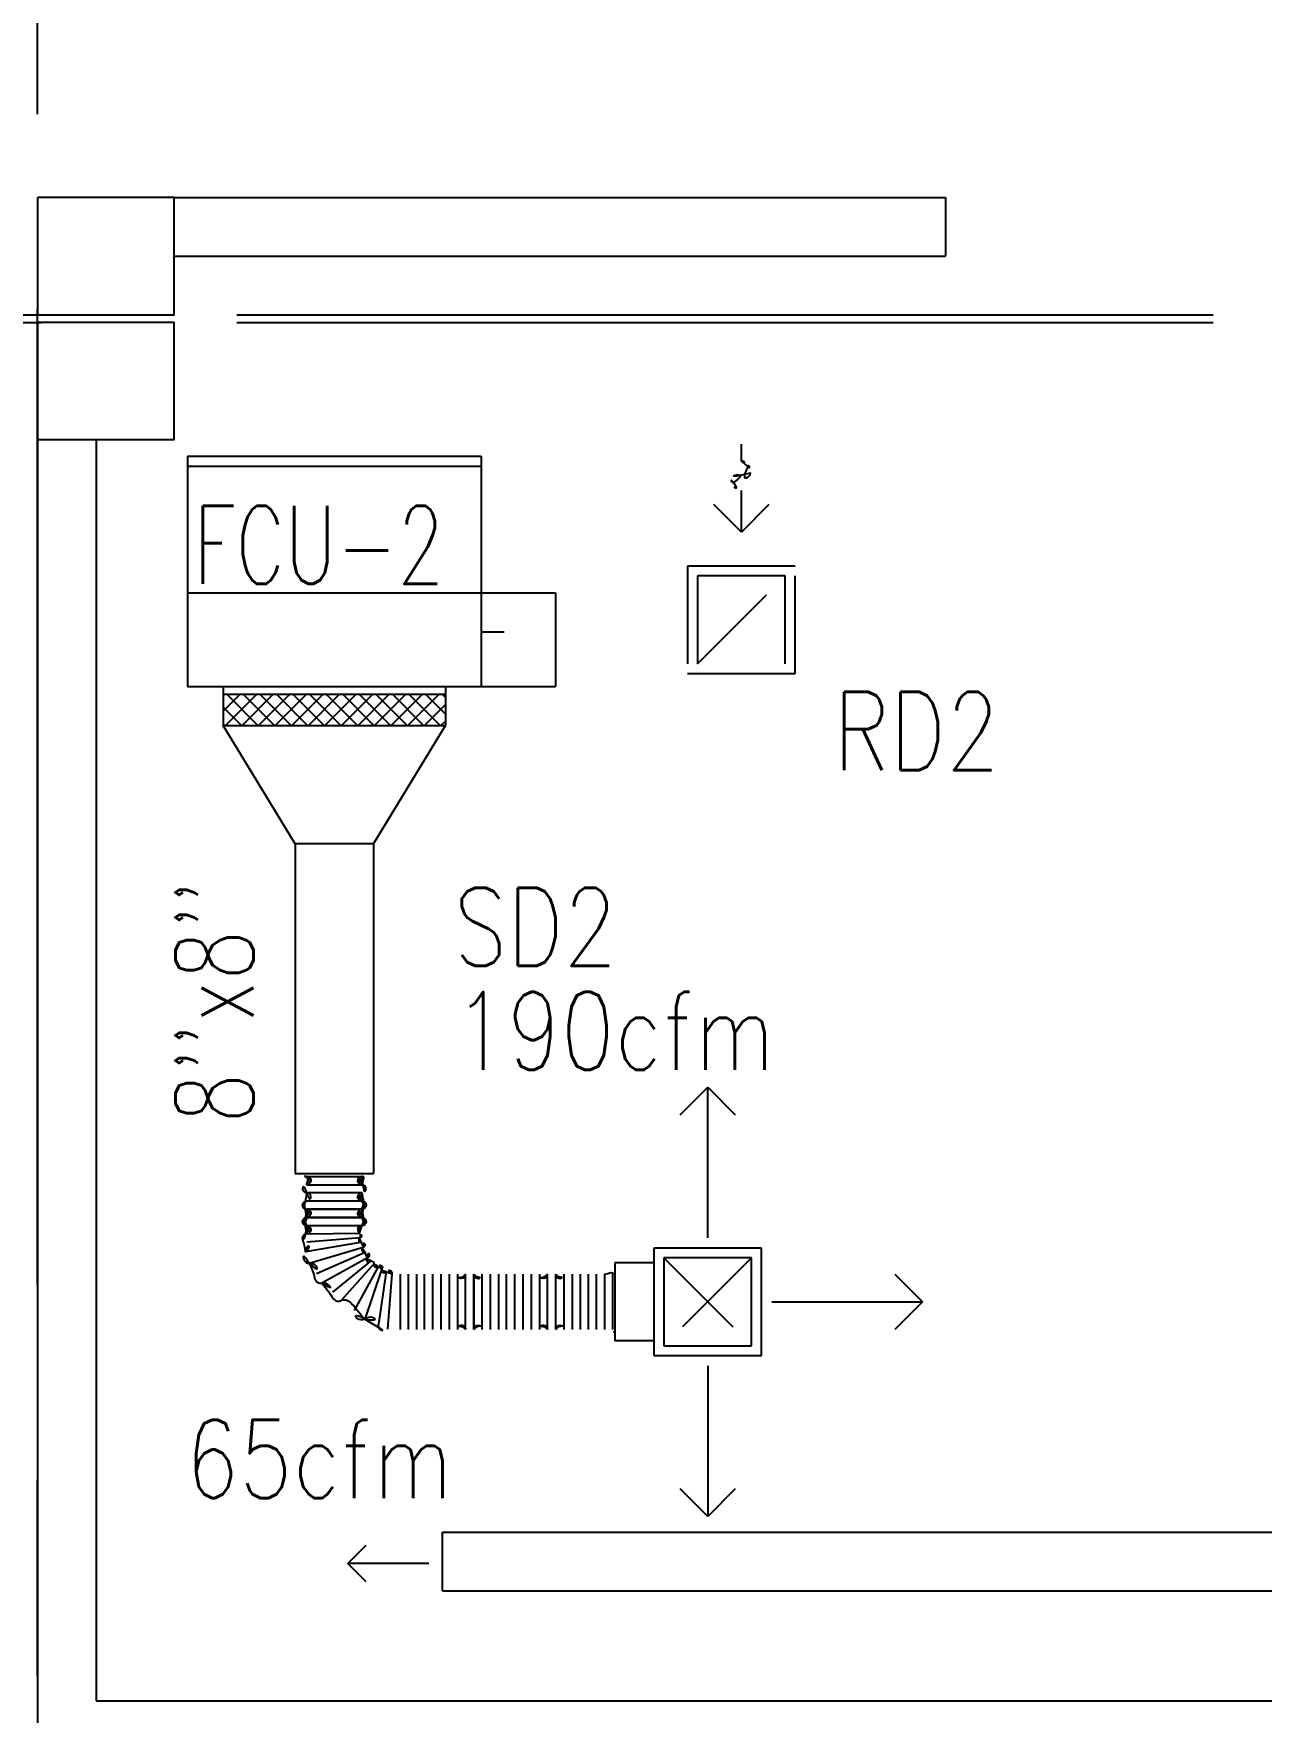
# Model space of a CAD drawing. Extents: x 417866200 to 417866302, y 43498034 to 43498122.
# Drawn here: x 417866252.414 to 417866255.557, y 43498064.477 to 43498068.777 of the extents above; entities that cross this region are included whole.
import ezdxf

# ---------------------------------------------------------------- set-up
doc = ezdxf.new("R2010")
doc.units = 0
doc.header["$MEASUREMENT"] = 0
doc.linetypes.add('CENTERX2', pattern=[4, 2.5, -0.5, 0.5, -0.5])
doc.linetypes.add('HIDDEN', pattern=[0.375, 0.25, -0.125])
doc.layers.get('0').update_dxf_attribs({"linetype": 'CONTINUOUS'})
for name, color, linetype in [('AXES', 11, 'CENTERX2'), ('COL', 7, 'CONTINUOUS'), ('DUCT', 6, 'CONTINUOUS'), ('FCU', 6, 'CONTINUOUS'), ('HAT', 11, 'CONTINUOUS'), ('M-AC-FLEX', 7, 'CONTINUOUS'), ('M-EGU.', 2, 'CONTINUOUS'), ('M-TEXT', 2, 'CONTINUOUS'), ('WALL', 9, 'CONTINUOUS')]:
    doc.layers.add(name, color=color, linetype=linetype)
doc.styles.add('ROMANS', font='ROMANS.shx', dxfattribs={"width": 0.6})

# ---------------------------------------------------------------- blocks, each defined once
blk = doc.blocks.new('C7')
at = {"layer": 'HAT'}
h = blk.add_hatch(dxfattribs=at)
h.set_pattern_fill('ANSI31', color=256, scale=300, style=0)
h.set_pattern_definition([(45, (-248876.1822811714, -51411.00533739352), (-26.51650429449553, 26.51650429449553), [])])
h.paths.add_polyline_path([(350.0000000000291, 299.9999999999709), (250.0000000001455, 299.9999999999709), (-5.820766091346741e-11, 300), (0, 0), (350, -7.275957614183426e-12)])
at = {"layer": 'COL'}
blk.add_lwpolyline([(-2.91038304567337e-11, 300), (-5.820766091346741e-11, 0), (350, 0), (350.0000000000291, 300)], close=True, dxfattribs=at)
blk = doc.blocks.new('*X57')
at = {"color": 0}
for p, q in [((23911.7016311791, -1650.208508714593), (23965.97302511345, -1595.937114780238)), ((23911.7016311791, -1597.1755001256), (23912.94001652446, -1595.937114780238)), ((23919.00603370244, -1695.937114780238), (24019.00603370244, -1595.937114780238)), ((24022.83373074547, -1695.937114780238), (23922.83373074547, -1595.937114780238)), ((23972.03904229144, -1695.937114780238), (24072.03904229143, -1595.937114780238)), ((24075.86673933447, -1695.937114780238), (23975.86673933446, -1595.937114780238)), ((24025.07205088043, -1695.937114780238), (24125.07205088042, -1595.937114780238)), ((24128.89974792346, -1695.937114780238), (24028.89974792345, -1595.937114780238)), ((24078.10505946942, -1695.937114780238), (24178.10505946941, -1595.937114780238)), ((24181.93275651245, -1695.937114780238), (24081.93275651244, -1595.937114780238)), ((24131.13806805841, -1695.937114780238), (24231.13806805841, -1595.937114780238)), ((24234.96576510144, -1695.937114780238), (24134.96576510143, -1595.937114780238)), ((24184.1710766474, -1695.937114780238), (24284.1710766474, -1595.937114780238)), ((24287.99877369043, -1695.937114780238), (24187.99877369043, -1595.937114780238)), ((24237.20408523639, -1695.937114780238), (24337.20408523639, -1595.937114780238)), ((24341.03178227942, -1695.937114780238), (24241.03178227942, -1595.937114780238)), ((24290.23709382538, -1695.937114780238), (24390.23709382538, -1595.937114780238)), ((24394.06479086841, -1695.937114780238), (24294.06479086841, -1595.937114780238)), ((24343.27010241437, -1695.937114780238), (24443.27010241437, -1595.937114780238)), ((24447.0977994574, -1695.937114780238), (24347.0977994574, -1595.937114780238)), ((24396.30311100336, -1695.937114780238), (24496.30311100336, -1595.937114780238)), ((24500.13080804639, -1695.937114780238), (24400.13080804639, -1595.937114780238)), ((24449.33611959235, -1695.937114780238), (24549.33611959235, -1595.937114780238)), ((24553.16381663538, -1695.937114780238), (24453.16381663538, -1595.937114780238)), ((24502.36912818134, -1695.937114780238), (24602.36912818134, -1595.937114780238)), ((24606.19682522438, -1695.937114780238), (24506.19682522438, -1595.937114780238)), ((24623.7016311791, -1660.408912145975), (24559.22983381337, -1595.937114780238)), ((24623.7016311791, -1607.375903556984), (24612.26284240236, -1595.937114780238)), ((23969.80072215648, -1695.937114780238), (23911.7016311791, -1637.838023802854)), ((24555.40213677034, -1695.937114780238), (24623.7016311791, -1627.637620371471)), ((23916.76771356749, -1695.937114780238), (23911.7016311791, -1690.871032391843)), ((24608.43514535933, -1695.937114780238), (24623.7016311791, -1680.670628960463))]:
    blk.add_line(p, q, dxfattribs=at)

msp = doc.modelspace()

# ---------------------------------------------------------------- linework, layer by layer
at = {"layer": 'AXES'}
for p, q in [((417866252.4239568, 43498033.5706288), (417866252.4239568, 43498110.93330392)), ((417866200.9339568, 43498068.05697241), (417866268.6239568, 43498068.05697241)), ((417866200.9339568, 43498068.03697241), (417866268.6239568, 43498068.03697241))]:
    msp.add_line(p, q, dxfattribs=at)
at = {"layer": 'DUCT'}
for p, q in [((417866253.0838575, 43498066.70158062), (417866252.8990576, 43498067.00492969)), ((417866253.2838576, 43498066.70158062), (417866253.4686576, 43498067.00492969)), ((417866253.2838576, 43498066.70158062), (417866253.0838575, 43498066.70158062)), ((417866253.0838575, 43498066.70158062), (417866253.0838575, 43498065.85706094)), ((417866253.2838576, 43498066.70158062), (417866253.2838575, 43498065.85706094)), ((417866253.0838575, 43498065.85706094), (417866253.2838575, 43498065.85706094)), ((417866253.4605438, 43498064.78845511), (417866253.4605438, 43498064.93845511)), ((417866253.4605438, 43498064.93845511), (417866260.2400377, 43498064.93845511)), ((417866253.2183796, 43498064.85839991), (417866253.2655196, 43498064.90553989)), ((417866253.4258334, 43498064.85839991), (417866253.2183796, 43498064.85839991)), ((417866253.2655196, 43498064.81125993), (417866253.2183796, 43498064.85839991)), ((417866253.4605438, 43498064.78845511), (417866258.9040488, 43498064.78845511))]:
    msp.add_line(p, q, dxfattribs=at)
at = {"layer": 'FCU', "color": 6}
for p, q in [((417866252.8078576, 43498067.69452969), (417866253.5598575, 43498067.69452969)), ((417866252.8078576, 43498067.69452969), (417866252.8078576, 43498067.10492969)), ((417866253.5598575, 43498067.69452969), (417866253.5598575, 43498067.10492969)), ((417866252.8078576, 43498067.34492969), (417866253.5598575, 43498067.34492969)), ((417866252.8078576, 43498067.10492969), (417866253.5598575, 43498067.10492969))]:
    msp.add_line(p, q, dxfattribs=at)
at = {"layer": 'FCU', "color": 3}
for p, q in [((417866252.8078576, 43498067.66892969), (417866253.5598575, 43498067.66892969)), ((417866253.5598575, 43498067.34492969), (417866253.7502576, 43498067.34492969)), ((417866253.7502576, 43498067.34492969), (417866253.7502576, 43498067.10492969)), ((417866253.5598575, 43498067.2449158), (417866253.6185367, 43498067.2449158)), ((417866252.8990576, 43498067.10492969), (417866252.8990576, 43498067.00492969)), ((417866252.8990576, 43498067.08492969), (417866253.4686576, 43498067.08492969)), ((417866253.4686576, 43498067.10492969), (417866253.4686576, 43498067.00492969)), ((417866253.5598575, 43498067.10492969), (417866253.7502576, 43498067.10492969)), ((417866252.8990576, 43498067.00492969), (417866253.4686576, 43498067.00492969))]:
    msp.add_line(p, q, dxfattribs=at)
at = {"layer": 'M-AC-FLEX', "color": 11}
for p, q in [((417866253.1130157, 43498065.84977932), (417866253.2543292, 43498065.84977932)), ((417866253.1130157, 43498065.82869662), (417866253.2543292, 43498065.82869662)), ((417866253.2545143, 43498065.80794889), (417866253.1132008, 43498065.80794889)), ((417866253.2545143, 43498065.78683264), (417866253.1132008, 43498065.78683264)), ((417866253.2545143, 43498065.78683252), (417866253.1132008, 43498065.78683252)), ((417866253.2545143, 43498065.76571638), (417866253.1132008, 43498065.76571638)), ((417866253.2545143, 43498065.76571626), (417866253.1132008, 43498065.76571626)), ((417866253.1132008, 43498065.76571622), (417866253.2545143, 43498065.76571622)), ((417866253.2545143, 43498065.74460001), (417866253.1132008, 43498065.74460001)), ((417866253.2545144, 43498065.74459995), (417866253.1132008, 43498065.74459995)), ((417866253.1132008, 43498065.74459987), (417866253.2545143, 43498065.74459987)), ((417866253.2545144, 43498065.72348364), (417866253.1132008, 43498065.72348364)), ((417866253.1132008, 43498065.70236734), (417866253.2485356, 43498065.70422328)), ((417866253.2504086, 43498065.69243149), (417866253.1132008, 43498065.68125102)), ((417866253.2548638, 43498065.6813351), (417866253.1096999, 43498065.65698989)), ((417866253.2576073, 43498065.66817981), (417866253.1198754, 43498065.62691262)), ((417866253.2624525, 43498065.65505644), (417866253.1383578, 43498065.60036328)), ((417866253.2688839, 43498065.64135499), (417866253.1522354, 43498065.57646395)), ((417866253.2764097, 43498065.6325309), (417866253.1792451, 43498065.55327661)), ((417866253.2864656, 43498065.62734431), (417866253.2009625, 43498065.53208973)), ((417866253.2970265, 43498065.62001169), (417866253.2346239, 43498065.50630388)), ((417866253.3054262, 43498065.61280455), (417866253.2618847, 43498065.4844558)), ((417866253.3169882, 43498065.6063797), (417866253.2971203, 43498065.47144783)), ((417866253.3309592, 43498065.59941395), (417866253.3201655, 43498065.45882174)), ((417866253.3520755, 43498065.59941395), (417866253.3520755, 43498065.45810041)), ((417866253.3731917, 43498065.59941395), (417866253.3731917, 43498065.45810041)), ((417866253.3943081, 43498065.59941395), (417866253.3943081, 43498065.45810041)), ((417866253.4150558, 43498065.45791528), (417866253.4150558, 43498065.59922884)), ((417866253.4361385, 43498065.45791528), (417866253.4361385, 43498065.59922884)), ((417866253.4568862, 43498065.59941395), (417866253.4568862, 43498065.45810041)), ((417866253.4780025, 43498065.59941395), (417866253.4780025, 43498065.45810041)), ((417866253.4780026, 43498065.59941395), (417866253.4780026, 43498065.45810041)), ((417866253.4991187, 43498065.59941395), (417866253.4991187, 43498065.45810041)), ((417866253.4991189, 43498065.59941395), (417866253.4991189, 43498065.45810041)), ((417866253.5198666, 43498065.45791528), (417866253.5198666, 43498065.59922884)), ((417866253.5406143, 43498065.59941395), (417866253.5406143, 43498065.45810041)), ((417866253.5409828, 43498065.45791528), (417866253.5409828, 43498065.59922884)), ((417866253.5617306, 43498065.59941395), (417866253.5617306, 43498065.45810041)), ((417866253.5617307, 43498065.59941395), (417866253.5617307, 43498065.45810041)), ((417866253.5828468, 43498065.59941395), (417866253.5828468, 43498065.45810041)), ((417866253.5828469, 43498065.59941395), (417866253.5828469, 43498065.45810041)), ((417866253.6039632, 43498065.59941395), (417866253.6039632, 43498065.45810041)), ((417866253.6247109, 43498065.45791528), (417866253.6247109, 43498065.59922884)), ((417866253.6247109, 43498065.45791528), (417866253.6247109, 43498065.59922884)), ((417866253.6457936, 43498065.45791528), (417866253.6457936, 43498065.59922884)), ((417866253.6457936, 43498065.45791528), (417866253.6457936, 43498065.59922884)), ((417866253.6665413, 43498065.59941395), (417866253.6665413, 43498065.45810041)), ((417866253.6876575, 43498065.59941395), (417866253.6876575, 43498065.45810041)), ((417866253.6876577, 43498065.59941395), (417866253.6876577, 43498065.45810041)), ((417866253.7087738, 43498065.59941395), (417866253.7087738, 43498065.45810041)), ((417866253.7087739, 43498065.59941395), (417866253.7087739, 43498065.45810041)), ((417866253.7295216, 43498065.45791528), (417866253.7295216, 43498065.59922884)), ((417866253.7506379, 43498065.45791528), (417866253.7506379, 43498065.59922884)), ((417866253.7713856, 43498065.59941395), (417866253.7713856, 43498065.45810041)), ((417866253.7713857, 43498065.59941395), (417866253.7713857, 43498065.45810041)), ((417866253.7925019, 43498065.59941395), (417866253.7925019, 43498065.45810041)), ((417866253.792502, 43498065.59941395), (417866253.792502, 43498065.45810041)), ((417866253.8136182, 43498065.59941395), (417866253.8136182, 43498065.45810041)), ((417866253.834366, 43498065.45791528), (417866253.834366, 43498065.59922884)), ((417866253.8554487, 43498065.45791528), (417866253.8554487, 43498065.59922884)), ((417866253.8761945, 43498065.45791528), (417866253.8761945, 43498065.59922884)), ((417866253.8972772, 43498065.45791528), (417866253.8972772, 43498065.59922884))]:
    msp.add_line(p, q, dxfattribs=at)
at = {"layer": 'M-AC-FLEX'}
for points in [[(417866253.1132008, 43498065.80794895, -0.9998379277357049), (417866253.1128306, 43498065.82869828)], [(417866253.1132008, 43498065.84975971, -0.3682764080200047), (417866253.1029354, 43498065.85706094, -0.3682764080200047)], [(417866253.1130493, 43498065.84981293, -0.9984073273170896), (417866253.1130157, 43498065.82869662, 0.008922227067377475), (417866253.1126454, 43498065.82869662)], [(417866253.1130493, 43498065.828663, 0.9984073273170896), (417866253.1130157, 43498065.84977932, -0.008922227067377475), (417866253.1126454, 43498065.84977932)], [(417866253.2542956, 43498065.84981293, 0.9984073273170896), (417866253.2543292, 43498065.82869662, -1.018005099723095), (417866253.2543292, 43498065.80795056)], [(417866253.2542956, 43498065.828663, -0.9981661208374292), (417866253.2543292, 43498065.84977932, 0.3698549349411748), (417866253.2645989, 43498065.85706094, 0.3698549349411748)], [(417866253.1132008, 43498065.80794895, -1), (417866253.1132008, 43498065.78683264, 0.9999999999999997), (417866253.1132008, 43498065.76571626)], [(417866253.1132008, 43498065.74460001, 1), (417866253.1132008, 43498065.76571626, -0.9999999999999997), (417866253.1132008, 43498065.78683264)], [(417866253.1128306, 43498065.80794895, 0.004461024754221227), (417866253.1130157, 43498065.80795056)], [(417866253.2545143, 43498065.78683264, -1), (417866253.2545143, 43498065.80794895)], [(417866253.2545143, 43498065.80794895, 1), (417866253.2545143, 43498065.78683264, -0.9999999999999997), (417866253.2545143, 43498065.76571626)], [(417866253.2545143, 43498065.74460001, -1), (417866253.2545143, 43498065.76571626, 0.9999999999999997), (417866253.2545143, 43498065.78683264)], [(417866253.2545143, 43498065.76571626, 1), (417866253.2545143, 43498065.78683264)], [(417866253.2545143, 43498065.78683264, -1), (417866253.2545143, 43498065.76571626)], [(417866253.1132008, 43498065.76571628, -1), (417866253.1132008, 43498065.7446, 0.9999999999999997), (417866253.1132008, 43498065.72348359)], [(417866253.1132008, 43498065.72348359, -1), (417866253.1132008, 43498065.7446)], [(417866253.113201, 43498065.70236735, 1), (417866253.113201, 43498065.72348364, -0.9999999999999997), (417866253.113201, 43498065.74459995)], [(417866253.113201, 43498065.74459995, 1), (417866253.113201, 43498065.72348364)], [(417866253.1128306, 43498065.74460001, -0.004461024754221227), (417866253.1130157, 43498065.74459834)], [(417866253.1132008, 43498065.74460001, 0.008838266450706346), (417866253.112834, 43498065.74460001, 0.008838266450706346)], [(417866253.1132008, 43498065.7446, 1), (417866253.1132008, 43498065.76571628)], [(417866253.2545143, 43498065.76571628, 1), (417866253.2545143, 43498065.7446, -0.9999999999999997), (417866253.2545143, 43498065.72348359)], [(417866253.2545143, 43498065.76571626, 1), (417866253.2545143, 43498065.74460001)], [(417866253.2485356, 43498065.70422328, -0.7366527042480485), (417866253.2545144, 43498065.72348364, 0.9999999999999997), (417866253.2545144, 43498065.74459995)], [(417866253.2545144, 43498065.74459995, -1), (417866253.2545144, 43498065.72348364)], [(417866253.113201, 43498065.72348364, -1), (417866253.113201, 43498065.70236735, 0.9999999999999997), (417866253.113201, 43498065.68125103)], [(417866253.1099584, 43498065.65703323, 0.5759394280693508), (417866253.113201, 43498065.68125103, -0.9999999999999997), (417866253.113201, 43498065.70236735)], [(417866253.113201, 43498065.72348364, -0.6067944643373333), (417866253.12185, 43498065.70687008, -0.6067944643373333)], [(417866253.2545144, 43498065.72348364, 0.6067944643373333), (417866253.2458654, 43498065.70687008, 0.6067944643373333)], [(417866253.2590568, 43498065.6690181, 0.7889296185133154), (417866253.2542043, 43498065.68130573, -1.030272386508582), (417866253.2504086, 43498065.69243149)], [(417866253.2504086, 43498065.69243149, 0.6358369232681167), (417866253.2485356, 43498065.70422328, 0.7241608813488177)], [(417866253.1198754, 43498065.62691262, -0.66504159873545), (417866253.1097, 43498065.65698989)], [(417866253.2688839, 43498065.64135499, 0.8502721617339409), (417866253.2652531, 43498065.65554486, -1.072461327911159), (417866253.2590568, 43498065.6690181)], [(417866253.1198754, 43498065.62691262, -0.6527634990281133), (417866253.1383578, 43498065.60036328, 0.7640765146034335), (417866253.1522355, 43498065.57646396, -0.4285672725861293), (417866253.1792451, 43498065.55327661, 0.6960926082544788), (417866253.2009625, 43498065.53208973)], [(417866253.2871121, 43498065.62852, 0.6981972938900255), (417866253.2764097, 43498065.63253091, -1.180405310186322), (417866253.2688839, 43498065.64135499)], [(417866253.3054262, 43498065.61280455, 1.125229476541332), (417866253.2970265, 43498065.62001169, -1.125109979971999), (417866253.2871121, 43498065.62852, -0.8939543854193712)], [(417866253.3309559, 43498065.59915216, 0.8795186256916419), (417866253.3169883, 43498065.6063797, -1.034976402134338), (417866253.3054262, 43498065.61280455)], [(417866253.3520755, 43498065.59941395, -1), (417866253.3731918, 43498065.59941395)], [(417866253.3943081, 43498065.59941395, -1), (417866253.3731918, 43498065.59941395, 0.9999999999999997), (417866253.3520755, 43498065.59941395)], [(417866253.4361721, 43498065.59919519, -0.9984073273170896), (417866253.4150558, 43498065.59922884, 1.018005099723095), (417866253.3943098, 43498065.59922884)], [(417866253.4150222, 43498065.59919519, 0.9984073273170896), (417866253.4361385, 43498065.59922884, -1.018005099723095), (417866253.4568846, 43498065.59922884)], [(417866253.4568862, 43498065.59941395, 1), (417866253.4780025, 43498065.59941395, -0.9999999999999997), (417866253.4991189, 43498065.59941395)], [(417866253.4991189, 43498065.59941395, 1), (417866253.4780025, 43498065.59941395)], [(417866253.4780025, 43498065.59941395, -1), (417866253.4991189, 43498065.59941395)], [(417866253.5202351, 43498065.59941395, -1), (417866253.4991189, 43498065.59941395, 0.9999999999999997), (417866253.4780025, 43498065.59941395)], [(417866253.5026407, 43498065.59104237, 0.6319346001468779), (417866253.5198666, 43498065.59922884, -1.018005099723095), (417866253.5406126, 43498065.59922884)], [(417866253.5582087, 43498065.59104237, -0.6319346001468779), (417866253.5409828, 43498065.59922884, 1.018005099723095), (417866253.5202368, 43498065.59922884)], [(417866253.5406143, 43498065.59941395, 1), (417866253.5617306, 43498065.59941395, -0.9999999999999997), (417866253.5828469, 43498065.59941395)], [(417866253.5617306, 43498065.59941395, -1), (417866253.5828469, 43498065.59941395)], [(417866253.6039633, 43498065.59941395, -1), (417866253.5828469, 43498065.59941395, 0.9999999999999997), (417866253.5617306, 43498065.59941395)], [(417866253.5828469, 43498065.59941395, 1), (417866253.5617306, 43498065.59941395)], [(417866253.6458272, 43498065.59919519, -0.9984073273170896), (417866253.6247109, 43498065.59922884, 1.018005099723095), (417866253.6039649, 43498065.59922884)], [(417866253.6246772, 43498065.59919519, 0.9984073273170896), (417866253.6457936, 43498065.59922884, -1.018005099723095), (417866253.6665396, 43498065.59922884)], [(417866253.6665412, 43498065.59941395, 1), (417866253.6876575, 43498065.59941395, -0.9999999999999997), (417866253.7087739, 43498065.59941395)], [(417866253.7087739, 43498065.59941395, 1), (417866253.6876575, 43498065.59941395)], [(417866253.6876575, 43498065.59941395, -1), (417866253.7087739, 43498065.59941395)], [(417866253.7298902, 43498065.59941395, -1), (417866253.7087739, 43498065.59941395, 0.9999999999999997), (417866253.6876575, 43498065.59941395)], [(417866253.7122958, 43498065.59104237, 0.6319346001468779), (417866253.7295216, 43498065.59922884, -1.018005099723095), (417866253.7502677, 43498065.59922884)], [(417866253.7678638, 43498065.59104237, -0.6319346001468779), (417866253.7506379, 43498065.59922884, 1.018005099723095), (417866253.7298918, 43498065.59922884)], [(417866253.7502694, 43498065.59941395, 1), (417866253.7713856, 43498065.59941395, -0.9999999999999997), (417866253.792502, 43498065.59941395)], [(417866253.7713856, 43498065.59941395, -1), (417866253.792502, 43498065.59941395)], [(417866253.8136183, 43498065.59941395, -1), (417866253.792502, 43498065.59941395, 0.9999999999999997), (417866253.7713856, 43498065.59941395)], [(417866253.792502, 43498065.59941395, 1), (417866253.7713856, 43498065.59941395)], [(417866253.8554823, 43498065.59919519, -0.9984073273170896), (417866253.834366, 43498065.59922884, 1.018005099723095), (417866253.8136199, 43498065.59922884)], [(417866253.8343323, 43498065.59919519, 0.9984073273170896), (417866253.8554487, 43498065.59922884, -1.018005099723095), (417866253.8761947, 43498065.59922884)], [(417866253.8973109, 43498065.59919519, -0.9984073273170896), (417866253.8761945, 43498065.59922884, 1.018005099723095), (417866253.8554485, 43498065.59922884)], [(417866253.8761609, 43498065.59919519, 0.9963644465409286), (417866253.8972772, 43498065.59922884, -0.265990838135264), (417866253.9022385, 43498065.60826535, -0.265990838135264)], [(417866253.3520755, 43498065.59941395, -0.9874952921248068), (417866253.3309559, 43498065.59915216, -0.6067944643373333)], [(417866253.3731918, 43498065.59941395, 1), (417866253.3943081, 43498065.59941395)], [(417866253.4780025, 43498065.59941395, -1), (417866253.4568862, 43498065.59941395)], [(417866253.4991189, 43498065.59941395, 1), (417866253.5202351, 43498065.59941395)], [(417866253.5199002, 43498065.59919519, -0.6322644670482122), (417866253.5026407, 43498065.59106984, -0.6322644670482122)], [(417866253.5617306, 43498065.59941395, -1), (417866253.5406143, 43498065.59941395)], [(417866253.5409492, 43498065.59919519, 0.6322644670482122), (417866253.5582087, 43498065.59106984, 0.6322644670482122)], [(417866253.5828469, 43498065.59941395, 1), (417866253.6039633, 43498065.59941395)], [(417866253.6246773, 43498065.59919519, 0.9985957040927387), (417866253.6457936, 43498065.59922884, -0.008922268908771243), (417866253.6457936, 43498065.59959908, -0.008922268908771243)], [(417866253.6458272, 43498065.59919519, -0.9985957040927387), (417866253.6247109, 43498065.59922884, 0.008922268908771243), (417866253.6247109, 43498065.59959908, 0.008922268908771243)], [(417866253.6876575, 43498065.59941395, -1), (417866253.6665412, 43498065.59941395)], [(417866253.7087739, 43498065.59941395, 1), (417866253.7298902, 43498065.59941395)], [(417866253.7295552, 43498065.59919519, -0.6322644670482122), (417866253.7122958, 43498065.59106984, -0.6322644670482122)], [(417866253.7713856, 43498065.59941395, -1), (417866253.7502694, 43498065.59941395)], [(417866253.7506043, 43498065.59919519, 0.6322644670482122), (417866253.7678638, 43498065.59106984, 0.6322644670482122)], [(417866253.792502, 43498065.59941395, 1), (417866253.8136183, 43498065.59941395)], [(417866253.2618847, 43498065.48445581, -0.6044365867371791), (417866253.2346239, 43498065.50630388, 0.4979927686968896), (417866253.2009625, 43498065.53208973)], [(417866253.2617779, 43498065.48411513, -0.5624423143818801), (417866253.2971203, 43498065.47144783, 0.8035913462615775), (417866253.3201656, 43498065.45882174)], [(417866253.3201656, 43498065.45882174, -0.6615783930473179), (417866253.3520755, 43498065.45810041, 0.9999999999999997), (417866253.3731918, 43498065.45810041)], [(417866253.3943081, 43498065.45810041, 1), (417866253.3731918, 43498065.45810041, -0.9999999999999997), (417866253.3520755, 43498065.45810041)], [(417866253.3943081, 43498065.45810041, 0.9998379277357049), (417866253.4150575, 43498065.45773017)], [(417866253.3943081, 43498065.45773017, -0.004461024754221227), (417866253.3943098, 43498065.45791528)], [(417866253.4150222, 43498065.45794895, -0.9984073273170896), (417866253.4361385, 43498065.45791528, 0.008922227067377475), (417866253.4361385, 43498065.45754506)], [(417866253.4361721, 43498065.45794895, 0.9984073273170896), (417866253.4150558, 43498065.45791528, -0.008922227067377475), (417866253.4150558, 43498065.45754506)], [(417866253.4568862, 43498065.45810041, -0.9998379277357049), (417866253.4361368, 43498065.45773017)], [(417866253.4568862, 43498065.45773017, 0.004461024754221227), (417866253.4568846, 43498065.45791528)], [(417866253.4568862, 43498065.45810041, -1), (417866253.4780025, 43498065.45810041, 0.9999999999999997), (417866253.4991189, 43498065.45810041)], [(417866253.5202351, 43498065.45810041, 1), (417866253.4991189, 43498065.45810041, -0.9999999999999997), (417866253.4780025, 43498065.45810041)], [(417866253.5199002, 43498065.45794895, 0.6322644670482122), (417866253.5026407, 43498065.4660743, 0.6322644670482122)], [(417866253.5026407, 43498065.46610176, -0.6319346001468779), (417866253.5198666, 43498065.45791528, 0.008922227067377475), (417866253.5198666, 43498065.45754506)], [(417866253.5406143, 43498065.45810041, -0.9998379277357049), (417866253.5198649, 43498065.45773017)], [(417866253.5202351, 43498065.45810041, 0.9998379277357049), (417866253.5409845, 43498065.45773017)], [(417866253.5202351, 43498065.45773017, -0.004461024754221227), (417866253.5202368, 43498065.45791528)], [(417866253.5406143, 43498065.45773017, 0.004461024754221227), (417866253.5406126, 43498065.45791528)], [(417866253.5406143, 43498065.45810041, -1), (417866253.5617306, 43498065.45810041, 0.9999999999999997), (417866253.5828469, 43498065.45810041)], [(417866253.5409492, 43498065.45794895, -0.6322644670482122), (417866253.5582087, 43498065.4660743, -0.6322644670482122)], [(417866253.5582087, 43498065.46610176, 0.6319346001468779), (417866253.5409828, 43498065.45791528, -0.008922227067377475), (417866253.5409828, 43498065.45754506)], [(417866253.6039633, 43498065.45810041, 1), (417866253.5828469, 43498065.45810041, -0.9999999999999997), (417866253.5617306, 43498065.45810041)], [(417866253.6039633, 43498065.45810041, 0.9998379277357049), (417866253.6247126, 43498065.45773017)], [(417866253.6039633, 43498065.45773017, -0.004461024754221227), (417866253.6039649, 43498065.45791528)], [(417866253.6246772, 43498065.45794895, -0.9984073273170896), (417866253.6457936, 43498065.45791528, 0.008922227067377475), (417866253.6457936, 43498065.45754506)], [(417866253.6246773, 43498065.45794895, -0.9984073273170896), (417866253.6457936, 43498065.45791528, 0.008922227067377475), (417866253.6457936, 43498065.45754506)], [(417866253.6458272, 43498065.45794895, 0.9984073273170896), (417866253.6247109, 43498065.45791528, -0.008922227067377475), (417866253.6247109, 43498065.45754506)], [(417866253.6458272, 43498065.45794895, 0.9984073273170896), (417866253.6247109, 43498065.45791528, -0.008922227067377475), (417866253.6247109, 43498065.45754506)], [(417866253.6247109, 43498065.45765333, 0.001851896371532946), (417866253.6247125, 43498065.45773017)], [(417866253.6457936, 43498065.45765333, -0.001851896371532946), (417866253.6457919, 43498065.45773017)], [(417866253.6665412, 43498065.45810041, -0.9998379277357049), (417866253.6457919, 43498065.45773017)], [(417866253.6665412, 43498065.45773017, 0.004461024754221227), (417866253.6665396, 43498065.45791528)], [(417866253.6665412, 43498065.45810041, -1), (417866253.6876575, 43498065.45810041, 0.9999999999999997), (417866253.7087739, 43498065.45810041)], [(417866253.7298902, 43498065.45810041, 1), (417866253.7087739, 43498065.45810041, -0.9999999999999997), (417866253.6876575, 43498065.45810041)], [(417866253.7295552, 43498065.45794895, 0.6322644670482122), (417866253.7122958, 43498065.4660743, 0.6322644670482122)], [(417866253.7122958, 43498065.46610176, -0.6319346001468779), (417866253.7295216, 43498065.45791528, 0.008922227067377475), (417866253.7295216, 43498065.45754506)], [(417866253.7502694, 43498065.45810041, -0.9998379277357049), (417866253.72952, 43498065.45773017)], [(417866253.7298902, 43498065.45810041, 0.9998379277357049), (417866253.7506396, 43498065.45773017)], [(417866253.7298902, 43498065.45773017, -0.004461024754221227), (417866253.7298918, 43498065.45791528)], [(417866253.7502694, 43498065.45773017, 0.004461024754221227), (417866253.7502677, 43498065.45791528)], [(417866253.7502694, 43498065.45810041, -1), (417866253.7713856, 43498065.45810041, 0.9999999999999997), (417866253.792502, 43498065.45810041)], [(417866253.7506043, 43498065.45794895, -0.6322644670482122), (417866253.7678638, 43498065.4660743, -0.6322644670482122)], [(417866253.7678638, 43498065.46610176, 0.6319346001468779), (417866253.7506379, 43498065.45791528, -0.008922227067377475), (417866253.7506379, 43498065.45754506)], [(417866253.8136183, 43498065.45810041, 1), (417866253.792502, 43498065.45810041, -0.9999999999999997), (417866253.7713856, 43498065.45810041)], [(417866253.8136183, 43498065.45810041, 0.9998379277357049), (417866253.8343676, 43498065.45773017)], [(417866253.8136183, 43498065.45773017, -0.004461024754221227), (417866253.8136199, 43498065.45791528)], [(417866253.8343323, 43498065.45794895, -0.9984073273170896), (417866253.8554487, 43498065.45791528, 0.008922227067377475), (417866253.8554487, 43498065.45754506)], [(417866253.8554823, 43498065.45794895, 0.9984073273170896), (417866253.834366, 43498065.45791528, -0.008922227067377475), (417866253.834366, 43498065.45754506)], [(417866253.8554468, 43498065.45810041, 0.9998379277357049), (417866253.8761962, 43498065.45773017)], [(417866253.8761964, 43498065.45810041, -0.9998379277357049), (417866253.855447, 43498065.45773017)], [(417866253.8761609, 43498065.45794895, -0.9984073273170896), (417866253.8972772, 43498065.45791528, 0.008922227067377475), (417866253.8972772, 43498065.45754506)], [(417866253.8973109, 43498065.45794895, 0.9984073273170896), (417866253.8761945, 43498065.45791528, -0.008922227067377475), (417866253.8761945, 43498065.45754506)], [(417866253.9022385, 43498065.44906356, -0.2564449898128196), (417866253.8972756, 43498065.45773017)]]:
    msp.add_lwpolyline(points, format="xyb", dxfattribs=at)
at = {"layer": 'M-EGU.'}
for p, q in [((417866254.2259406, 43498067.68218808), (417866254.2259406, 43498067.72518627)), ((417866254.2259406, 43498067.50018627), (417866254.2259406, 43498067.60704315)), ((417866254.2259406, 43498067.50018627), (417866254.1552299, 43498067.57089695)), ((417866254.2966513, 43498067.57089695), (417866254.2259406, 43498067.50018627)), ((417866254.3384406, 43498067.38768627), (417866254.1134406, 43498067.38768627)), ((417866254.1134406, 43498067.38768627), (417866254.1134406, 43498067.16268627)), ((417866254.3384406, 43498067.16268627), (417866254.3384406, 43498067.38768627)), ((417866254.0690279, 43498066.00786139), (417866254.1397386, 43498066.07857207)), ((417866254.1397386, 43498066.07857207), (417866254.2104493, 43498066.00786139)), ((417866254.1397386, 43498065.6923897), (417866254.1397386, 43498066.07857207)), ((417866254.2772385, 43498065.66607207), (417866254.0022386, 43498065.66607207)), ((417866254.0022386, 43498065.66607207), (417866254.0022386, 43498065.39107207)), ((417866254.2772385, 43498065.39107207), (417866254.2772385, 43498065.66607207)), ((417866254.0022386, 43498065.62857207), (417866253.9022385, 43498065.62857207)), ((417866253.9022385, 43498065.62857207), (417866253.9022385, 43498065.42857207)), ((417866254.6190279, 43498065.59928275), (417866254.6897386, 43498065.52857207)), ((417866254.3035562, 43498065.52857207), (417866254.6897386, 43498065.52857207)), ((417866254.6897386, 43498065.52857207), (417866254.6190279, 43498065.45786139)), ((417866254.0022386, 43498065.42857207), (417866253.9022385, 43498065.42857207)), ((417866254.0022386, 43498065.39107207), (417866254.2772385, 43498065.39107207)), ((417866254.1397386, 43498065.36475444), (417866254.1397386, 43498064.97857207)), ((417866254.1397386, 43498064.97857207), (417866254.0690279, 43498065.04928275)), ((417866254.2104493, 43498065.04928275), (417866254.1397386, 43498064.97857207))]:
    msp.add_line(p, q, dxfattribs=at)
at = {"layer": 'M-EGU.', "linetype": 'HIDDEN'}
for p, q in [((417866254.3634406, 43498067.41268627), (417866254.0884406, 43498067.41268627)), ((417866254.0884406, 43498067.41268627), (417866254.0884406, 43498067.13768627)), ((417866254.3634406, 43498067.13768627), (417866254.3634406, 43498067.41268627)), ((417866254.1134406, 43498067.16268627), (417866254.3384406, 43498067.38768627)), ((417866254.0884406, 43498067.13768627), (417866254.3634406, 43498067.13768627)), ((417866254.0272385, 43498065.64107207), (417866254.0272385, 43498065.41607207)), ((417866254.2522386, 43498065.64107207), (417866254.0272385, 43498065.41607207)), ((417866254.0272385, 43498065.64107207), (417866254.2522386, 43498065.41607207)), ((417866254.2522386, 43498065.64107207), (417866254.0272385, 43498065.64107207)), ((417866254.2522386, 43498065.41607207), (417866254.2522386, 43498065.64107207)), ((417866254.0272385, 43498065.41607207), (417866254.2522386, 43498065.41607207))]:
    msp.add_line(p, q, dxfattribs=at)
at = {"layer": 'M-EGU.'}
msp.add_lwpolyline([(417866254.2259406, 43498067.68218808, -0.1878616880635112), (417866254.2443777, 43498067.67082313, -0.2026446714702415), (417866254.2493166, 43498067.65124606, -0.6169147816705048), (417866254.2242565, 43498067.64314894, 0.6687084752237648), (417866254.2006606, 43498067.63356489, 0.1942850651709176), (417866254.2077762, 43498067.61562724, 0.1860514396155063), (417866254.2259406, 43498067.60704315)], format="xyb", dxfattribs=at)
at = {"layer": 'WALL'}
for p, q in [((417866252.7739568, 43498068.35697241), (417866254.7489568, 43498068.35697241)), ((417866254.7489568, 43498068.35697241), (417866254.7489568, 43498068.20697241)), ((417866252.7739568, 43498068.20697241), (417866254.7489568, 43498068.20697241)), ((417866252.4239568, 43498067.73697241), (417866252.4239568, 43498062.38697241)), ((417866252.5739568, 43498067.73697241), (417866252.5739568, 43498064.50697241)), ((417866252.5739568, 43498064.50697241), (417866255.9489568, 43498064.50697241))]:
    msp.add_line(p, q, dxfattribs=at)

# ---------------------------------------------------------------- block references
at = {"layer": 'COL', "xscale": 0.0009999871253967285, "yscale": 0.001000002026557922, "zscale": 0.001}
for p in [(417866252.4239568, 43498068.05697241), (417866252.4239568, 43498067.73697241)]:
    msp.add_blockref('C7', p, dxfattribs=at)
at = {"layer": 'FCU', "color": 11, "xscale": 0.000800013542175293, "yscale": 0.0007999986410140991, "zscale": 0.0008}
msp.add_blockref('*X57', (417866233.7696962, 43498068.36167938), dxfattribs=at)

# ---------------------------------------------------------------- texts
at = {"layer": 'M-TEXT', "style": 'ROMANS'}
for s, width, p in [('FCU-2', 0.7, (417866252.8234493, 43498067.36719944)), ('RD2', 0.8, (417866254.4617759, 43498066.89060837)), ('SD2', 0.8, (417866253.4895096, 43498066.3890945)), ('190cfm', 0.8, (417866253.4895096, 43498066.12243187)), ('65cfm', 0.8, (417866252.8027644, 43498065.02616195))]:
    msp.add_text(s, height=0.2, dxfattribs=dict(at, width=width)).set_placement(p)
at = {"layer": 'M-TEXT', "style": 'ROMANS', "width": 0.75}
msp.add_text("8''x8''", height=0.2, rotation=90, dxfattribs=at).set_placement((417866252.9771464, 43498065.98593908))

doc.saveas('drawing.dxf')
